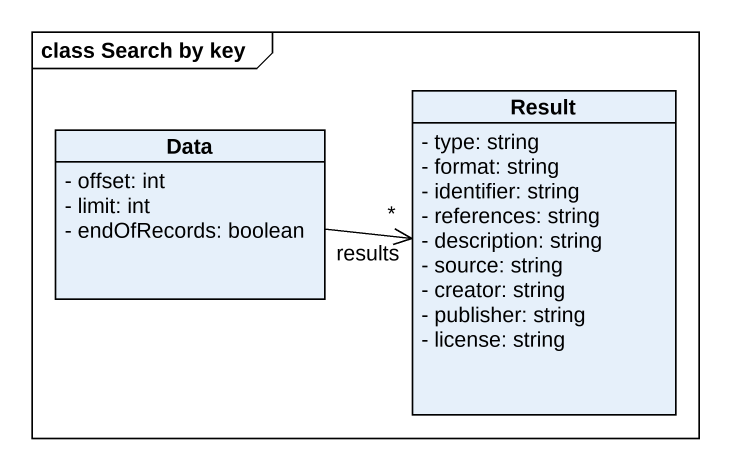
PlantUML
@startuml
mainframe class Search by key
hide circle
hide empty members
skinparam classAttributeIconSize 0
class Data {
  - offset: int
  - limit: int
  - endOfRecords: boolean
}
class Result {
  - type: string
  - format: string
  - identifier: string
  - references: string
  - description: string
  - source: string
  - creator: string
  - publisher: string
  - license: string
}
Data -right-> "*" Result : results
@enduml
